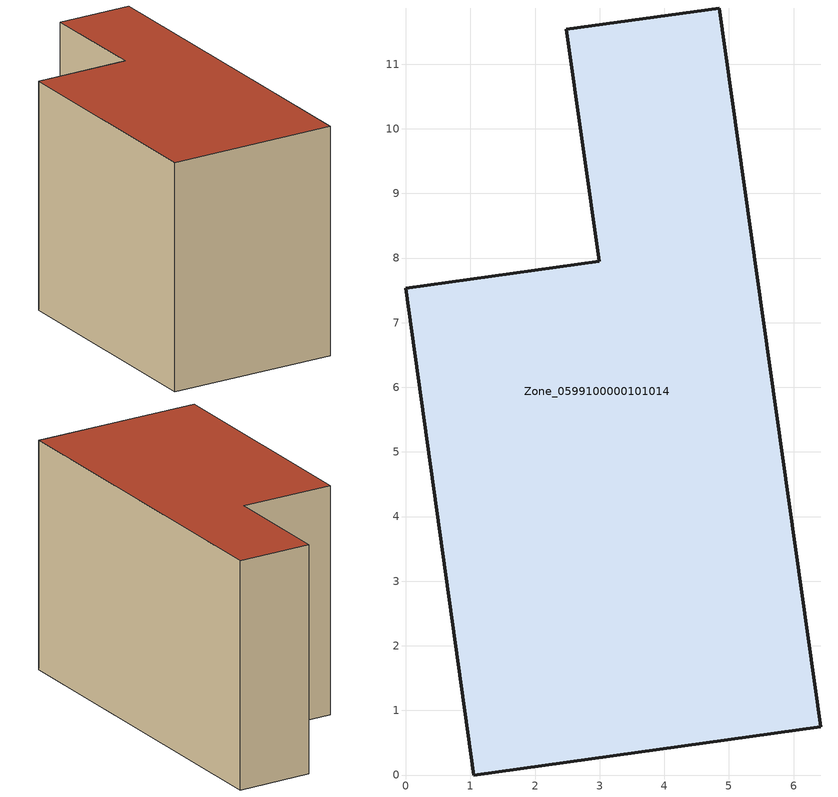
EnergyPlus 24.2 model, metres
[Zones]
Zone_0599100000101014
 floor ground (C_G): 4.85,11.87 6.42,0.75 1.05,0 0,7.53 2.99,7.95 2.48,11.54 z0
 wall outside (C_F): 6.42,0.75 4.85,11.87 2.48,11.54 2.99,7.95 0,7.53 1.05,0 6.42,0.75 z0:7.33
 roof outside (C_R): 1.05,0 6.42,0.75 4.85,11.87 2.48,11.54 2.99,7.95 0,7.53 z7.33
[BUILDING]
Pand.0599100000101014: North Axis=0; Terrain=City; Loads Convergence Tolerance Value=0.04; Temperature Convergence Tolerance Value=0.4; Solar Distribution=FullExterior; Maximum Number of Warmup Days=25; Minimum Number of Warmup Days=1
[Site:Location]
Rotterdam.The.Hague.AP_ZH_NLD Design_Conditions: Latitude=51.96; Longitude=4.45; Time Zone=1; Elevation=-4.5
[SITE:GROUNDTEMPERATURE:BUILDINGSURFACE]
18, 18, 18, 18, 18, 18, 18, 18, 18, 18, 18, 18
[MATERIAL] Thermal Absorptance=0.9; Solar Absorptance=0.7; Visible Absorptance=0.7
Name | Roughness | Thickness | Conductivity | Density | Specific Heat
G.TC.1946 | MediumSmooth | 0.15 | 1 | 540 | 1210
F.TC.1946 | Rough | 0.3 | 0.857143 | 1920 | 840
R.TC.1946 | MediumRough | 0.2 | 0.909091 | 1500 | 1000
[CONSTRUCTION]
C_G: G.TC.1946
C_F: F.TC.1946
C_R: R.TC.1946
[ZONE]
Zone_0599100000101014: Type=1; Multiplier=1; Ceiling Height=Autocalculate; Volume=Autocalculate; Floor Area=autocalculate; Part of Total Floor Area=Yes
[ZONEINFILTRATION:DESIGNFLOWRATE]
Infil_Zone_0599100000101014: Zone or ZoneList or Space or SpaceList=Zone_0599100000101014; Schedule=AlwaysOn; Design Flow Rate Calculation Method=Flow/Area; Flow Rate per Floor Area=0.003; Constant Term Coefficient=1; Temperature Term Coefficient=0; Velocity Term Coefficient=0; Velocity Squared Term Coefficient=0
[HVACTEMPLATE:ZONE:IDEALLOADSAIRSYSTEM]
Zone_0599100000101014: Maximum Heating Supply Air Temperature=50; Minimum Cooling Supply Air Temperature=13; Maximum Heating Supply Air Humidity Ratio=0.0156; Minimum Cooling Supply Air Humidity Ratio=0.0077; Heating Limit=NoLimit; Cooling Limit=NoLimit; Dehumidification Control Type=ConstantSensibleHeatRatio; Cooling Sensible Heat Ratio=0.7; Dehumidification Setpoint=60; Humidification Control Type=None; Humidification Setpoint=30; Outdoor Air Method=None; Outdoor Air Flow Rate per Person=0.00944; Outdoor Air Flow Rate per Zone Floor Area=0; Outdoor Air Flow Rate per Zone=0; Demand Controlled Ventilation Type=None; Outdoor Air Economizer Type=NoEconomizer; Heat Recovery Type=None; Sensible Heat Recovery Effectiveness=0.7; Latent Heat Recovery Effectiveness=0.65
[ZONECONTROL:THERMOSTAT]
ThermostatControl_Zone_0599100000101014: Zone or ZoneList=Zone_0599100000101014; Control Type Schedule=DualSetpointControlType; Control 1=Thermostat_Zone_0599100000101014; Temperature Difference Between Cutout And Setpoint=0
[THERMOSTATSETPOINT:DUALSETPOINT]
Thermostat_Zone_0599100000101014: Heating Setpoint Temperature Schedule=HeatingSetpoint_Zone_0599100000101014; Cooling Setpoint Temperature Schedule=CoolingSetpoint_Zone_0599100000101014
[SCHEDULE:COMPACT]
HeatingSetpoint_Zone_0599100000101014: Through: 12/31, For: AllDays, Until: 24:00, 21
CoolingSetpoint_Zone_0599100000101014: Through: 12/31, For: AllDays, Until: 24:00, 24
DualSetpointControlType: Through: 12/31, For: AllDays, Until: 24:00, 4
AlwaysOn: Through: 12/31, For: AllDays, Until: 24:00, 1
